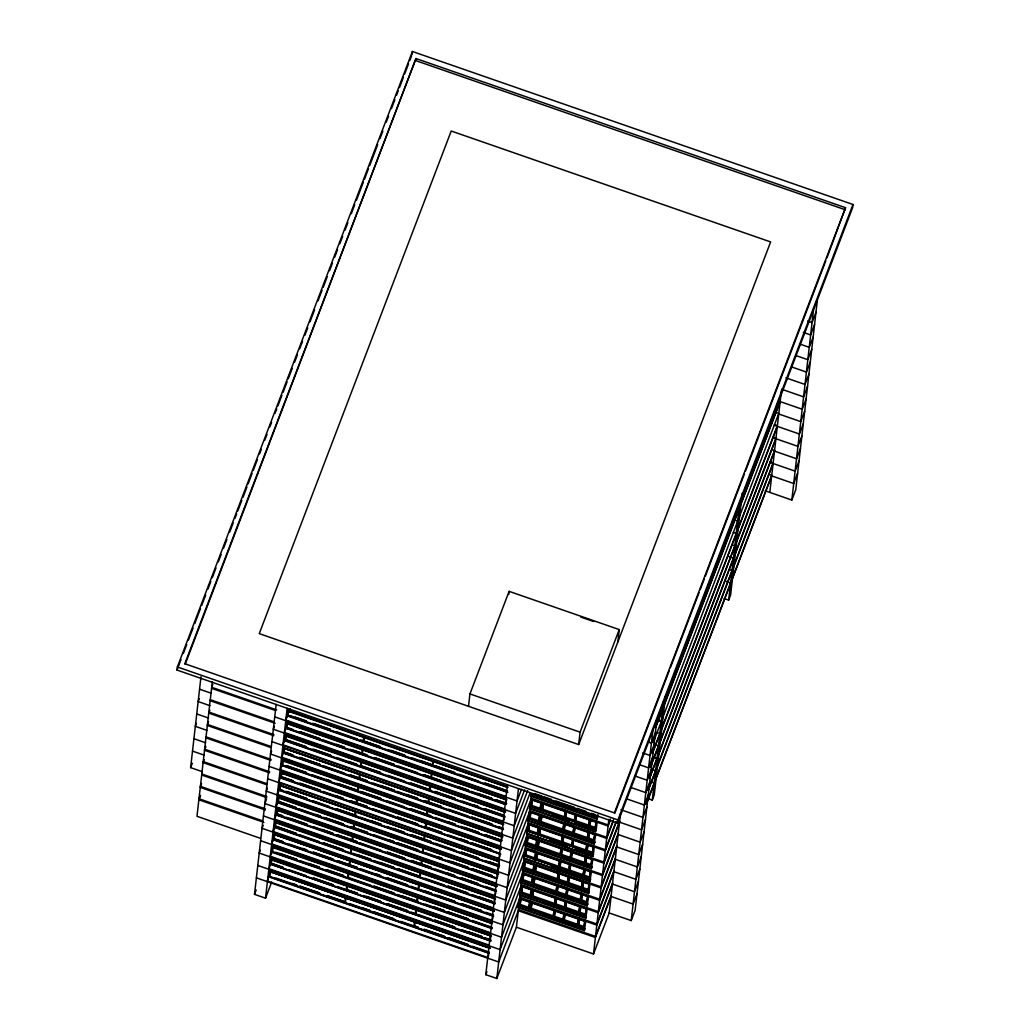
<?xml version="1.0" encoding="UTF-8"?>
<svg xmlns="http://www.w3.org/2000/svg" width="1030" height="1030" viewBox="0 0 1030 1030"><rect width="100%" height="100%" fill="white"/><g stroke="black" fill="none" stroke-linecap="round" stroke-linejoin="round"><path stroke-width="1.5" d="M177.006 670.054L177.366 666.951L412.412 51.5L852.995 204.494L852.634 207.584L617.588 823.034L177.006 670.054L181.023 659.535M202.382 771.702L190.627 767.62L200.979 676.8M212.334 681.615L196.988 816.301L260.487 838.343M271.675 882.066L265.521 898.186L254.5 894.362L276.143 704.469M265.521 898.186L287.151 708.292M488.799 954.81L487.757 957.54L267.465 881.049L269.873 871.432L490.151 947.922M270.491 864.144L490.731 941.059L270.491 864.144L271.276 859.046L490.048 935.008M490.576 932.781L270.285 856.278L272.693 846.66L491.465 922.635M493.035 917.653L491.992 920.395L271.701 843.905L274.109 834.274L494.387 910.778M493.396 908.009L273.117 831.519L275.512 821.901L494.284 897.864M495.855 892.894L494.812 895.624L274.521 819.133L276.928 809.516L497.207 886.006M496.215 883.238L275.937 806.748L278.332 797.13L498.623 873.62M278.911 790.255L499.202 866.758L497.632 870.852L277.34 794.362L279.555 785.259L498.52 860.707M501.443 848.849L281.151 772.358L280.327 777.882L500.606 854.372M500.451 846.094L280.173 769.59L282.568 759.973L502.859 836.463M502.743 823.562L283.778 748.102L283.147 753.11L503.438 829.601M504.327 818.58L503.271 821.322L282.993 744.832L285.387 735.201L505.679 811.704M505.576 798.791L286.803 722.828L285.967 728.339L504.739 804.301M506.103 796.55L285.812 720.06L288.207 710.442L506.979 786.405M269.731 876.466L270.195 872.346M271.148 864.08L271.611 859.96L490.795 936.064L490.332 940.197M272.551 851.707L273.027 847.574L492.211 923.691M273.967 839.321L274.431 835.188M275.37 826.936L275.847 822.803L495.031 898.92M276.787 814.55L277.25 810.417L496.447 886.534M278.19 802.164L278.667 798.044L497.851 874.148L497.542 876.903M279.606 789.778L280.083 785.658L499.267 861.762M281.023 777.393L281.486 773.273L500.67 849.377M282.426 765.02L282.902 760.887L502.086 837.004L501.61 841.124L281.872 764.827M283.842 752.634L284.306 748.501L503.503 824.618M285.246 740.248L285.722 736.115L504.906 812.232M286.662 727.862L287.138 723.73L506.322 799.847L505.846 803.979M288.078 715.477L288.542 711.357L507.726 787.461M270.079 874.586L270.401 871.831L489.585 947.935M274.16 838.806L274.469 836.051M277.134 812.657L277.456 809.915L496.64 886.019M281.37 775.513L281.679 772.758L500.876 848.875M285.761 736.978L284.898 739.54M412.064 54.59L412.412 51.5M185.168 664.299L415.966 58.543L845.527 207.7L826.936 257.822M344.908 902.576L345.372 898.443M346.312 890.19L346.788 886.058M347.728 877.805L348.192 873.672M349.131 865.419L349.608 861.299M350.548 853.033L351.024 848.913M351.964 840.647L352.427 836.527M353.367 828.275L353.844 824.142M354.784 815.889L355.247 811.756M356.187 803.503L356.663 799.37M357.603 791.117L358.067 786.984M359.019 778.732L359.483 774.612M360.423 766.346L360.899 762.226M361.839 753.96L362.303 749.84M363.242 741.587L363.719 737.454M345.449 902.769L345.926 898.636M346.865 890.384L347.342 886.251M348.282 877.998L348.745 873.865M349.685 865.612L350.161 861.479M351.101 853.226L351.565 849.106M352.505 840.841L352.981 836.721M353.921 828.455L354.384 824.335M355.337 816.082L355.801 811.949M356.74 803.696L357.217 799.563M358.157 791.31L358.62 787.178M359.56 778.925L360.036 774.792M360.976 766.539L361.44 762.419M362.38 754.153L362.856 750.033M363.796 741.767L364.272 737.647M413.88 926.524L414.549 921.889M415.296 914.138L415.953 909.503M416.699 901.752L417.369 897.117M418.116 889.379L418.785 884.731M419.519 876.994L420.189 872.346M420.935 864.608L421.605 859.96M422.352 852.222L423.008 847.587M423.755 839.836L424.424 835.201M425.171 827.451L425.841 822.816M426.575 815.065L427.244 810.43M427.991 802.692L428.66 798.044M429.407 790.306L430.064 785.658M430.81 777.92L431.48 773.273M432.227 765.535L432.896 760.887M414.433 926.717L415.103 922.082M415.837 914.331L416.506 909.696M417.253 901.945L417.923 897.31M418.669 889.559L419.326 884.925M420.073 877.187L420.742 872.539M421.489 864.801L422.158 860.153M422.892 852.415L423.562 847.767M424.309 840.029L424.978 835.382M425.725 827.644L426.381 823.009M427.128 815.258L427.798 810.623M428.544 802.872L429.214 798.237M429.948 790.499L430.617 785.851M431.364 778.114L432.034 773.466M432.78 765.728L433.437 761.08M468.521 706.31L469.938 693.924L509.116 591.349L619.249 629.588L617.846 641.973M508.756 594.439L509.116 591.349M585.787 921.271L584.306 930.644L518.219 907.7L518.811 906.155L516.403 927.206L496.821 978.5L485.8 974.676L507.442 784.783M494.555 903.04L494.876 900.297M499.112 863.14L498.79 865.895L279.053 789.585M496.821 978.5L518.451 788.62M518.219 907.7L520.214 893.77L519.622 895.315L585.71 918.258L587.19 908.885M519.622 895.315L521.631 881.397L521.038 882.929L587.126 905.885L588.606 896.499M521.038 882.929L523.034 869.011L522.455 870.543L588.542 893.499L590.023 884.113M522.455 870.543L524.45 856.625M523.858 858.157L589.945 881.114L523.858 858.157L525.854 844.24L525.274 845.784L591.362 868.728L592.842 859.342M525.274 845.784L527.27 831.854M526.678 833.399L592.765 856.342L526.678 833.399L528.686 819.468L528.094 821.013L594.181 843.956L595.662 834.583M528.094 821.013L530.09 807.082L529.51 808.627L595.585 831.571L596.254 829.42L530.167 806.464L531.506 794.709L530.913 796.242L597.001 819.198L597.941 814.511M529.51 808.627L530.167 806.464M530.913 796.242L531.57 794.091L597.658 817.035L597.001 819.198M520.021 905.512L520.755 899.113L529.562 902.177L528.841 908.576L520.021 905.512L521.141 898.083M521.438 893.126L522.159 886.727L530.978 889.791L530.244 896.19L521.438 893.126L522.558 885.697M522.841 880.74L523.575 874.341L532.381 877.406L531.66 883.804L522.841 880.74L523.961 873.324M524.257 868.354L524.991 861.956L533.798 865.02L533.064 871.419L524.257 868.354L525.236 862.213M525.673 855.969L526.394 849.57L535.214 852.634L534.48 859.033L525.673 855.969L526.639 849.827M527.077 843.596L527.811 837.197L536.617 840.248L535.896 846.647L527.077 843.596L528.055 837.442M528.493 831.21L529.214 824.811L538.033 827.863L537.3 834.261L528.493 831.21L529.459 825.069M529.896 818.824L530.63 812.425L539.437 815.49L538.716 821.889L529.896 818.824L530.875 812.683M531.313 806.439L532.047 800.04L540.853 803.104L540.119 809.503L531.313 806.439L532.291 800.297M528.841 908.576L529.961 901.147M530.244 896.19L530.926 892.598M532.201 881.5L532.626 877.663M533.064 871.419L534.042 865.277M535.896 846.647L536.862 840.506M537.3 834.261L538.136 829.408M538.716 821.889L539.681 815.734M540.119 809.503L541.098 803.349M530.707 902.138L529.304 910.906M532.124 889.753L530.707 898.521M533.54 877.38L532.124 886.135M534.943 864.994L533.54 873.749M536.36 852.608L534.943 861.363M537.763 840.223L536.36 848.99M539.179 827.837L537.763 836.605M540.596 815.451L539.179 824.219M541.999 803.065L540.596 811.833M531.042 909.336L531.763 902.937L584.641 921.296L583.907 927.695L531.042 909.336L532.008 903.194M532.446 896.95L533.18 890.551L586.044 908.911L585.323 915.309L532.446 896.95L533.424 890.808M533.862 884.564L534.583 878.165L587.461 896.525L586.727 902.924L533.862 884.564L534.84 878.423M535.265 872.178L535.999 865.779L588.864 884.139L588.143 890.538L535.265 872.178L536.244 866.037M536.682 859.805L537.415 853.407L590.28 871.753L589.546 878.152L536.682 859.805L537.66 853.651M538.098 847.42L538.819 841.021L591.696 859.381L590.963 865.779L538.098 847.42L539.063 841.265M539.501 835.034L540.621 827.605L539.501 835.034L592.379 853.394L592.765 852.364L587.255 850.458L587.988 844.059L586.868 851.475L587.255 850.458M540.917 822.648L541.638 816.249L594.516 834.609L593.782 841.008L540.917 822.648L541.896 816.507M542.321 810.262L543.055 803.864L595.919 822.223L595.198 828.622L542.321 810.262L543.299 804.121M558.028 873.44L557.294 879.839L557.694 878.809L535.664 871.161M559.445 861.054L558.711 867.453L559.831 860.024M560.848 848.668L560.127 855.067L560.809 851.475M562.264 836.283L561.53 842.682L561.929 841.652L539.9 834.004M563.668 823.897L562.947 830.296L564.067 822.867M565.084 811.511L564.35 817.91L564.749 816.893L542.72 809.232M553.458 915.953L554.192 909.554L553.071 916.983L553.458 915.953L531.428 908.306M554.874 903.58L555.595 897.182L554.475 904.598L554.874 903.58L532.845 895.92M556.277 891.195L557.011 884.796L555.891 892.212L556.277 891.195L534.248 883.547M557.977 876.247L558.415 872.41M562.071 840.377L562.65 835.253M565.187 813.043L565.47 810.494L561.067 808.962M555.286 909.941L554.166 917.37L555.144 911.228M556.702 897.555L555.582 904.984L556.561 898.842M557.385 891.568L558.106 885.169L556.985 892.598L557.385 891.568L566.191 894.632L566.925 888.233L565.805 895.662M559.522 872.796L558.402 880.212L559.38 874.071M560.938 860.411L559.818 867.827L560.938 860.411L565.341 861.943M562.341 848.025L561.221 855.441L562.2 849.299M563.024 842.038L563.758 835.639L562.638 843.068L563.024 842.038L571.843 845.102L571.444 846.119L572.564 838.703M565.161 823.253L564.041 830.682L565.161 823.253L572.513 825.803M566.577 810.867L565.457 818.296L566.436 812.155M578.667 744.548L770.633 241.934L451.217 131.016L259.251 633.63L578.667 744.548L580.083 732.163L619.249 629.588M564.105 913.005L562.985 920.421L563.951 914.28M564.788 907.018L565.509 900.619L564.389 908.048L564.788 907.018L555.968 903.954M568.328 875.848L567.208 883.277L568.045 878.41M569.307 867.312L569.745 863.462L568.624 870.891L569.011 869.861L560.204 866.809M570.427 857.475L571.161 851.089L570.041 858.505L570.427 857.475L561.62 854.424M571.843 845.102L572.126 842.54M573.388 831.429L573.98 826.317L572.86 833.733L573.247 832.716L564.44 829.652M575.384 813.932L574.264 821.361L575.242 815.206M564.813 914.408L564.08 920.807L565.058 914.666M566.217 902.023L565.496 908.421L566.461 902.28M567.633 889.637L566.899 896.036L567.878 889.894M569.049 877.264L568.315 883.663L569.294 877.509M570.453 864.878L569.719 871.277L570.697 865.123M573.272 840.107L572.551 846.506L573.517 840.364M576.092 815.335L575.371 821.734L576.349 815.593M572.255 851.462L571.135 858.891L572.114 852.75M575.075 826.704L573.955 834.12L574.933 827.978M578.422 917.975L577.302 925.404L578.268 919.249M579.105 911.988L579.826 905.589L578.706 913.018L579.105 911.988L565.882 907.404M580.663 898.327L581.242 893.203L580.122 900.632L580.508 899.602L567.298 895.019M582.658 880.817L581.525 888.246L582.504 882.105M583.328 874.843L584.062 868.445L582.941 875.861L583.328 874.843L570.118 870.247M584.744 862.458L585.478 856.059L584.358 863.475L584.744 862.458L571.534 857.861M586.16 850.072L586.881 843.673L585.761 851.089L586.16 850.072L572.938 845.476M587.718 836.412L588.297 831.287L587.177 838.716L587.564 837.686L574.354 833.09M588.98 825.3L589.701 818.902L588.581 826.33L588.98 825.3L575.757 820.717M580.534 907.005L579.813 913.391L580.791 907.25M583.366 882.234L582.632 888.633L583.611 882.491M579.517 918.361L578.397 925.777L579.375 919.635M582.336 893.589L581.216 901.018L582.195 894.864M585.169 868.818L584.049 876.247L585.014 870.105M586.572 856.432L585.452 863.861L586.431 857.72M589.392 831.674L588.272 839.09L589.25 832.948M590.808 819.288L589.688 826.704L590.666 820.562M592.379 853.394L593.499 845.965L593.061 849.802M583.907 927.695L585.027 920.266L584.641 921.296M585.323 915.309L586.443 907.881L586.044 908.911M586.727 902.924L587.564 898.057M588.967 885.671L589.263 883.122L588.864 884.139M589.546 878.152L590.666 870.736L590.28 871.753M590.963 865.779L591.787 860.913M593.782 841.008L594.761 834.867M595.198 828.622L596.319 821.193L595.919 822.223M584.306 930.644L584.963 928.494L518.875 905.537M585.71 918.258L586.366 916.108L520.292 893.152M587.126 905.885L587.782 903.722L521.695 880.779M588.542 893.499L589.199 891.336L523.111 868.393M591.362 868.728L592.018 866.565L525.931 843.622M594.181 843.956L594.838 841.806L528.751 818.85M595.585 831.571L529.575 808.009M589.945 881.114L591.426 871.728M593.357 854.81L594.246 846.956M597.078 822.198L596.177 830.038L575.152 822.738M516.403 927.206L593.512 953.986L608.846 819.314M617.588 823.034L617.936 819.944L852.995 204.494M593.512 953.986L609.181 912.953L620.446 814.009M609.181 912.953L631.21 920.601L652.84 730.721M656.754 720.459L635.124 910.353L631.21 920.601M647.716 798.546L652.273 800.117L663.526 701.34M665.483 696.203L654.23 794.993L652.273 800.117M724.103 598.52L728.661 600.104L739.759 502.782M742.218 493.241L730.618 594.967L728.661 600.104M769.796 492.392L781.397 390.666M765.239 490.808L791.825 500.052L813.468 310.159M817.382 299.897L795.752 489.791L791.825 500.052M183.314 653.535L186.752 644.523M188.477 640.029L193.061 628.017M194.786 623.51L200.515 608.498M201.661 605.498L205.678 594.992M207.97 588.993L210.828 581.486M212.27 577.727L215.991 567.968M218.283 561.968L221.154 554.462M223.446 548.462L226.883 539.45M229.754 531.944L233.192 522.944M234.917 518.438L236.63 513.931M237.776 510.932L241.793 500.426M242.938 497.426L246.955 486.907M248.101 483.907L252.105 473.401M253.264 470.401L257.268 459.895M259.56 453.895L261.285 449.389M264.723 440.377L267.015 434.377M269.886 426.871L271.598 422.364M275.049 413.365L276.761 408.859M277.907 405.859L281.924 395.34M283.07 392.34L287.087 381.834M288.233 378.834L292.237 368.328M294.541 362.315L297.4 354.822M299.691 348.81L302.562 341.303M304.854 335.304L307.725 327.798M310.017 321.798L314.601 309.785M318.038 300.773L322.055 290.267M323.201 287.267L327.218 276.761M329.51 270.748L332.381 263.255M334.673 257.243L337.531 249.736M339.823 243.737L342.694 236.231M344.986 230.231L347.857 222.725M351.294 213.712L354.732 204.713M356.457 200.206L363.333 182.194M364.478 179.181L368.495 168.675M369.641 165.676L377.662 144.663M379.954 138.664L382.825 131.158M386.263 122.145L388.555 116.145M391.426 108.639L394.863 99.627M396.589 95.121L398.301 90.627M399.447 87.614L403.464 77.108M404.61 74.109L408.627 63.602M409.773 60.603L411.498 56.096M415.966 58.543L184.821 663.732L614.382 812.902L845.527 207.7M199.279 698.636L198.159 701.572L209.901 705.653M196.46 723.408L195.34 726.343L207.082 730.412M212.811 684.371L211.691 687.293L276.697 709.876M209.863 710.172L208.742 713.095L273.748 735.665M190.627 767.62L192.314 763.217M208.575 721.515L207.455 724.451L270.954 746.492M205.755 746.287L204.635 749.222L269.641 771.792M205.64 747.317L204.519 750.252L269.525 772.822M204.223 759.702L203.103 762.638L266.603 784.68M201.52 783.444L200.399 786.366L265.405 808.936M201.404 784.474L200.284 787.396L265.289 809.979M200.103 795.817L198.983 798.752L262.483 820.794M200.554 795.392L198.867 799.782L263.873 822.352M274.431 726.305L273.311 729.24L515.631 813.378L524.579 789.933M271.611 751.076L270.491 754.012L512.811 838.15L530.154 792.727M288.207 710.442L506.786 786.92M288.915 711.936L290.061 708.949M286.855 717.743L287.975 714.82M289.095 711.885L290.215 708.962M286.803 722.828L506.889 799.834M288.812 721.335L284.396 732.446L504.687 808.936M285.387 735.201L505.485 812.219M284.95 739.695L287.228 733.721M284.035 742.514L286.842 735.188M267.375 788.22L266.255 791.156L508.575 875.307L528.158 824.013L605.267 850.78L616.455 821.476M281.512 757.835L283.752 751.964M266.525 799.151L264.852 803.542L507.159 887.68L526.755 836.399L603.85 863.166L619.519 822.146L641.548 829.794L645.475 819.532M282.568 759.973L502.666 836.978M280.662 768.753L282.889 762.882M281.151 772.358L501.25 849.364M283.005 770.865L278.757 781.976L499.048 858.479L500.091 855.737M263.152 825.378L262.032 828.313L504.34 912.451L523.935 861.17L601.031 887.937L616.7 846.905L638.729 854.552L642.643 844.304M279.297 789.238L281.589 783.251M277.276 794.98L279.516 789.122M278.332 797.13L498.43 874.135M277.946 801.211L296.434 807.919M276.426 805.898L278.667 800.04M260.32 850.149L259.2 853.072L501.52 937.223L521.116 885.929L598.211 912.709L613.88 871.676L635.909 879.324L639.823 869.063M276.928 809.516L497.014 886.521M277.057 812.503L278.77 808.022M275.577 816.816L277.804 810.958M275.512 821.901L495.61 898.907M275.113 825.97L296.614 833.733M273.607 830.669L275.28 826.266M274.109 834.274L494.194 911.28M272.744 841.587L274.431 837.197M254.5 894.362L256.187 889.959M272.693 846.66L491.259 923.138M273.388 848.166L274.534 845.167M271.341 853.973L272.461 851.038M271.276 859.046L491.374 936.051M270.89 863.127L283.366 867.749M271.611 861.956L268.882 868.663L489.16 945.167M269.873 871.432L489.958 948.437M270.002 874.431L271.714 869.938M521.515 789.276L517.047 800.992L274.727 716.854M527.656 790.602L514.215 825.764L271.907 741.626M541.999 799.447L542.591 797.915M485.8 974.676L486.92 971.741M534.48 859.033L534.866 858.003L526.06 854.952M531.66 883.804L532.047 882.774L523.24 879.723M565.766 805.524L566.152 804.507L555.878 800.928M566.861 805.911L567.26 804.881L574.598 807.43M576.774 809.348L577.173 808.331L585.98 811.383M591.104 814.331L591.49 813.301L595.623 814.73M594.516 834.609L594.902 833.579M592.765 856.342L593.422 854.179L527.347 831.236M610.442 819.12L608.202 824.991L531.107 798.211M610.327 820.15L608.086 826.021L530.991 799.241L511.395 850.535L269.088 766.384M614.73 813.455L669.217 670.8M670.363 667.788L699.035 592.714M700.181 589.701L704.198 579.195M705.344 576.195L744.342 474.07M745.488 471.071L825.79 260.822M590.023 880.496L590.602 878.951L524.515 856.007M613.507 819.79L606.799 837.364L529.69 810.597M613.391 820.82L606.67 838.407L529.575 811.627L509.992 862.921L267.671 778.77M588.143 890.538L588.529 889.521L583.019 887.603M616.017 821.914L605.383 849.75L528.287 822.983M619.648 821.103L603.966 862.136L526.871 835.369M655.878 726.523L662.689 708.692M664.646 703.554L739.077 508.666M741.046 503.541L780.212 400.966M655.801 727.141L780.148 401.584L802.177 409.232L806.091 398.971M655.35 732.845L651.423 743.106L648.488 742.076M815.966 312.283L812.052 322.545L807.649 321.012M618.232 833.489L602.563 874.522L525.455 847.754M653.265 742.501L778.809 413.352L774.406 411.82M653.934 745.231L650.02 755.479L642.681 752.93M814.563 324.669L810.636 334.93L803.297 332.381M616.816 845.875L601.147 886.907L524.051 860.127M652.492 752.775L659.87 733.45L656.934 732.433M661.827 728.326L736.257 533.437L733.321 532.42M738.214 528.3L777.393 425.725L774.457 424.708M652.415 753.406L777.328 426.343M652.531 757.617L648.604 767.865L639.797 764.814M813.146 337.055L809.232 347.316L800.413 344.252M615.412 858.26L599.743 899.293L522.635 872.513M650.509 766.655L658.453 745.836L654.05 744.304M660.41 740.712L734.854 545.823L731.918 544.793M736.811 540.686L775.989 438.111L773.054 437.093M650.432 767.273L775.912 438.728M651.115 770.002L647.201 780.251L635.446 776.169M811.743 349.44L807.816 359.689L796.074 355.62M613.996 870.646L598.327 911.679L521.231 884.899M649.66 777.547L657.05 758.222L654.102 757.205M659.007 753.097L733.437 558.196L729.034 556.676M735.394 553.071L774.573 450.496L771.637 449.479M649.595 778.165L774.509 451.114L796.538 458.762L800.452 448.514M649.698 782.375L645.784 792.637L631.094 787.538M810.327 361.826L806.413 372.075L791.722 366.976M612.593 883.032L596.911 924.052L519.815 897.284M648.256 789.933L655.634 770.607L652.698 769.59M657.591 765.483L732.034 570.581L729.086 569.564M733.991 565.457L773.157 462.882L770.221 461.865M648.179 790.551L773.092 463.5M648.295 794.761L644.381 805.022L626.755 798.907M808.911 374.199L804.997 384.46L785.903 377.83M611.176 895.418L595.507 936.437L518.399 909.67M646.274 803.799L654.217 782.993L649.814 781.461M656.187 777.869L730.618 582.967L726.214 581.435M732.575 577.843L771.753 475.268L768.818 474.251M646.209 804.417L771.676 475.886L793.705 483.534L797.632 473.272M646.879 807.147L642.965 817.408L620.936 809.76M807.507 386.585L803.593 396.846L781.564 389.198M644.059 831.918L640.145 842.18L618.116 834.519L602.447 875.552L525.339 848.784L505.756 900.066L263.435 815.927M804.688 411.356L800.761 421.618L778.732 413.97M803.271 423.742L799.357 434.003L774.29 425.3M641.239 856.69L637.325 866.938L615.296 859.29L599.615 900.323L522.519 873.543L502.936 924.837L260.616 840.699M801.855 436.128L797.941 446.376L772.873 437.673M638.42 881.448L634.493 891.71L612.464 884.062L596.795 925.095L519.699 898.315L500.117 949.609L257.796 865.458M799.035 460.886L795.121 471.148L770.054 462.444M637.004 893.834L633.09 904.095L611.06 896.448L595.392 937.467L518.283 910.7L498.7 961.994L256.38 877.843M415.734 60.603L845.295 209.772M733.27 519.519L737.673 521.051M580.778 617.06L593.525 621.489M658.337 720.047L661.273 721.077M658.17 720.64L661.208 721.695M469.938 693.924L580.083 732.163M653.934 757.784L656.973 758.84M177.366 666.951L617.936 819.944M534.583 793.538L541.922 796.087L541.535 797.117L532.716 794.053M551.475 799.409L544.123 796.86L543.737 797.877L596.602 816.236M554.037 802.525L576.568 810.353M585.568 813.481L596.087 817.125M288.735 710.842L507.932 786.946M530.991 795.624L597.078 818.567M295.417 717.15L306.052 720.846M313.648 723.485L330.36 729.292M360.745 739.836L380.495 746.699M391.13 750.394L404.803 755.144M419.983 760.41L430.617 764.106M435.175 765.689L454.925 772.552M485.31 783.096L505.06 789.958M211.575 688.323L275.062 710.378M289.778 715.49L306.309 721.232M312.322 723.317L330.373 729.588M336.385 731.673L357.423 738.986M363.448 741.072L380.353 746.943M387.795 749.531L404.159 755.209M411.588 757.784L430.926 764.505M434.493 765.741L454.256 772.603M458.814 774.187L478.577 781.049M484.654 783.161L507.455 791.079M368.289 742.888L378.924 746.583M448.81 770.852L453.367 772.436M492.868 786.148L500.464 788.787M287.524 715.284L507.262 791.594M287.422 715.541L507.713 792.031M287.383 715.953L507.661 792.456M199.562 689.186L211.317 693.267M531.699 805.409L540.518 808.473M565.843 817.266L574.663 820.331M590.074 825.687L595.585 827.592M552.621 814.91L569.139 820.653M287.331 723.227L506.515 799.332M210.275 699.679L273.774 721.734M300.078 731.648L319.828 738.51M336.54 744.317L344.136 746.943M353.251 750.11L366.925 754.861M374.521 757.501L394.271 764.363M424.656 774.908L441.368 780.714M458.08 786.508L468.714 790.203M477.83 793.37L491.503 798.121M496.061 799.705L506.696 803.4M210.159 700.709L275.165 723.292M288.361 727.875L292.868 729.433M300.387 732.047L319.931 738.832M322.944 739.875L343.994 747.188M350.007 749.274L360.526 752.93M362.032 753.458L367.041 755.196M374.482 757.771L393.821 764.492M398.288 766.037L417.626 772.758M423.575 774.817L440.685 780.766M448.282 783.405L468.045 790.268M471.083 791.323L492.366 798.714M495.404 799.769L506.039 803.464M286.108 727.669L506.4 804.16M286.018 727.927L506.297 804.417M530.296 817.794L539.102 820.858M541.304 821.618L563.333 829.266M588.671 838.072L594.181 839.978M551.205 827.296L594.774 842.424M285.915 735.6L505.099 811.717M528.158 820.395L594.246 843.338M208.871 712.065L273.877 734.635M531.081 824.296L538.42 826.845M284.988 739.283L306.258 746.673M313.854 749.312L330.566 755.106M348.797 761.44L356.393 764.08M360.951 765.663L380.701 772.526M411.086 783.07L430.836 789.933M435.394 791.516L455.144 798.366M473.375 804.7L477.933 806.284M485.529 808.923L502.241 814.73M286.945 740.261L306.489 747.046M312.515 749.132L330.553 755.389M336.565 757.488L357.616 764.788M360.616 765.831L380.508 772.745M387.95 775.32L404.314 781.01M410.262 783.07L430.154 789.984M434.712 791.568L454.475 798.43M462.071 801.07L478.796 806.876M484.873 808.988L504.636 815.85M297.103 743.918L304.7 746.557M371.547 769.771L379.143 772.41M421.682 787.178L429.278 789.817M493.087 811.975L503.722 815.67M540.235 828.635L593.1 846.995M284.705 740.055L504.443 816.352M284.602 740.312L504.893 816.803M284.55 740.725L504.842 817.215M196.743 713.957L208.498 718.039M528.879 830.18L537.699 833.244M549.801 839.682L567.826 845.939M575.332 848.54L591.851 854.282M284.512 747.986L503.696 824.103M283.778 748.102L502.55 824.077M285.104 752.196L292.7 754.836M300.297 757.475L320.047 764.324M350.432 774.882L367.144 780.689M380.817 785.427L394.49 790.177M406.644 794.4L417.279 798.096M424.875 800.735L441.587 806.529M471.972 817.086L491.722 823.949M207.339 725.481L270.826 747.523M285.542 752.634L293.061 755.248M299.073 757.333L320.124 764.646M323.124 765.689L344.175 773.002M350.187 775.088L357.706 777.702M359.213 778.217L367.195 780.998M373.143 783.058L393.975 790.293M396.949 791.323L417.768 798.559M423.729 800.619L428.738 802.37M430.257 802.898L440.904 806.593M448.501 809.232L468.264 816.082M471.302 817.138L492.585 824.528M498.662 826.639L503.219 828.223M354.938 776.878L365.573 780.573M479.517 820.138L490.151 823.833M283.289 752.441L503.026 828.738M283.186 752.698L503.477 829.189M281.576 757.205L501.868 833.708M527.476 842.566L536.282 845.63M538.484 846.39L560.513 854.037M585.851 862.831L591.349 864.749M548.385 852.067L554.398 854.153M561.904 856.754L591.941 867.183M283.096 760.372L502.28 836.489M525.339 845.154L591.426 868.11M206.039 736.836L271.045 759.406M531.197 850.085L535.6 851.604M286.726 765.638L306.476 772.5M326.227 779.35L330.785 780.933M339.9 784.1L356.612 789.907M361.17 791.491L380.92 798.34M411.305 808.898L431.055 815.747M447.767 821.554L455.363 824.193M464.478 827.36L478.152 832.111M485.748 834.751L499.421 839.489M205.923 737.866L270.929 760.436M285.632 765.548L306.683 772.861M312.695 774.946L330.733 781.204M336.746 783.289L356.29 790.087M359.831 791.31L380.662 798.546M386.611 800.606L404.468 806.812M410.416 808.872L429.484 815.644M434.93 817.382L454.694 824.245M460.771 826.356L479.014 832.691M485.091 834.802L501.816 840.609M281.782 765.084L500.554 841.047M281.731 765.496L500.503 841.458M193.923 738.716L205.678 742.797M537.068 858.775L559.097 866.423M584.435 875.217L589.945 877.135M551.488 866.011L590.538 879.568M282.284 776.968L292.919 780.663M300.515 783.289L320.266 790.152M335.458 795.43L343.054 798.07M350.651 800.709L367.362 806.503M397.747 817.06L417.498 823.91M425.094 826.549L441.806 832.356M460.024 838.69L467.62 841.33M472.178 842.913L491.928 849.763M281.216 776.89L293.241 781.062M299.254 783.148L320.304 790.461M323.317 791.504L342.861 798.289M350.367 800.902L354.887 802.46M356.393 802.988L367.35 806.799M373.298 808.859L394.13 816.095M397.104 817.125L417.923 824.361M427.437 827.657L441.11 832.407M448.719 835.047L468.483 841.909M471.521 842.965L491.284 849.827M283.752 777.908L291.348 780.547M358.195 803.76L365.792 806.387M408.331 821.168L415.927 823.807M479.735 845.965L490.37 849.647M280.469 777.212L500.207 853.51M280.366 777.457L500.657 853.96M192.507 751.102L204.262 755.183M524.643 867.337L533.463 870.389M558.788 879.195L567.607 882.247M568.702 882.633L581.924 887.216M547.072 877.354L587.628 891.439M280.276 785.143L499.46 861.247M279.555 785.259L498.314 861.222M522.519 869.925L588.606 892.881M203.219 761.595L266.719 783.65M561.054 886.199L565.457 887.718M286.945 791.465L306.695 798.314M337.08 808.872L356.831 815.721M370.504 820.472L381.139 824.167M393.293 828.39L403.927 832.086M411.524 834.712L431.274 841.574M461.659 852.132L478.371 857.926M489.005 861.621L499.64 865.316M279.259 789.083L282.812 790.319M285.812 791.362L306.863 798.662M312.875 800.761L329.42 806.503M336.939 809.104L353.47 814.846M359.985 817.112L380.817 824.348M386.765 826.408L404.61 832.613M410.571 834.673L424.502 839.514M426.021 840.042L430.579 841.626M435.149 843.21L454.912 850.072M460.989 852.183L477.714 857.99M485.31 860.629L498.984 865.38M341.587 810.867L355.26 815.606M466.165 854.128L476.8 857.81M278.963 789.843L499.241 866.346M581.615 899.988L587.126 901.894M551.668 891.826L587.718 904.34M278.86 797.529L498.044 873.633M521.116 882.311L587.19 905.254M201.816 773.981L266.822 796.563M524.025 886.212L528.429 887.744M279.465 801.726L296.177 807.533M315.914 814.395L320.472 815.979M326.549 818.09L343.26 823.884M350.857 826.524L367.568 832.33M388.838 839.72L393.396 841.304M397.953 842.875L417.704 849.737M437.454 856.6L442.012 858.183M451.127 861.35L467.839 867.144M472.397 868.728L492.147 875.59M201.687 775.011L266.693 797.593M299.447 808.962L320.485 816.275M323.497 817.318L343.042 824.103M355.608 828.468L367.504 832.601M373.452 834.661L394.284 841.896M397.258 842.926L418.077 850.162M424.618 852.428L441.329 858.235M447.419 860.346L468.702 867.736M471.74 868.792L491.503 875.655M277.649 801.971L497.387 878.281M277.546 802.228L496.318 878.204M277.495 802.64L496.267 878.616M521.824 892.096L530.643 895.16M580.199 912.374L585.71 914.28M544.252 902.125L584.795 916.198M519.699 894.697L585.787 917.64M278.049 814.112L282.606 815.696M290.203 818.335L306.914 824.142M322.107 829.42L332.742 833.103M337.299 834.686L357.05 841.549M387.435 852.106L404.146 857.9M411.743 860.539L431.493 867.402M446.685 872.68L454.281 875.307M461.878 877.946L478.59 883.753M276.98 814.035L282.993 816.121M286.005 817.163L307.056 824.476M313.069 826.562L332.613 833.347M337.119 834.918L350.651 839.617M352.157 840.145L357.165 841.883M360.14 842.913L380.971 850.149M386.92 852.209L404.764 858.415M410.725 860.475L421.682 864.286M423.201 864.814L430.798 867.453M435.368 869.037L455.118 875.899M461.208 878.011L477.92 883.817M485.529 886.457L496.164 890.152M276.478 813.996L281.036 815.58M347.882 838.793L355.479 841.433M398.018 856.2L402.576 857.784M469.423 880.998L477.019 883.637M276.233 814.357L495.971 890.667M276.143 814.614L496.421 891.105M276.091 815.026L496.383 891.517M520.42 904.482L529.227 907.546M554.565 916.34L563.371 919.404M564.479 919.777L577.688 924.374M578.796 924.76L584.293 926.665M542.836 914.498L583.392 928.584M276.04 822.288L495.224 898.405M518.283 907.082L584.37 930.026M276.632 826.498L296.382 833.36M323.729 842.849L343.479 849.711M357.152 854.462L370.826 859.213M379.941 862.367L393.615 867.118M398.172 868.702L417.923 875.564M448.308 886.109L468.058 892.971M478.693 896.667L492.366 901.417M299.627 834.776L319.171 841.562M323.678 843.132L343.222 849.917M352.788 853.226L370.633 859.432M373.607 860.462L394.439 867.698M397.413 868.728L418.231 875.964M424.836 878.255L444.6 885.118M447.638 886.173L467.388 893.036M471.959 894.619L491.722 901.482M331.287 845.9L341.921 849.596M455.852 889.16L466.487 892.856M274.83 826.742L495.108 903.233M274.727 827L495.018 903.49M274.675 827.412L494.967 903.902M274.624 834.673L493.821 910.79M282.825 841.523L273.607 838.613L283.186 841.935M302.575 848.385L307.133 849.969M313.21 852.067L332.96 858.93M337.518 860.514L357.268 867.376M375.499 873.698L380.057 875.281M387.653 877.921L407.404 884.783M424.115 890.59L431.712 893.216M437.789 895.327L454.5 901.134M462.097 903.774L481.834 910.636M289.198 844.021L305.73 849.763M313.249 852.376L332.793 859.162M337.299 860.732L347.831 864.389M349.337 864.904L357.32 867.685M360.294 868.715L381.126 875.951M387.074 878.011L407.893 885.246M410.867 886.276L418.862 889.057M420.382 889.585L431.016 893.28M434.068 894.336L455.337 901.714M461.427 903.825L481.19 910.687M485.748 912.271L493.344 914.91M273.414 839.128L493.151 915.425M273.311 839.386L493.602 915.876M273.272 839.798L493.55 916.288M273.22 847.059L492.404 923.176M279.89 853.381L296.601 859.187M308.755 863.398L319.39 867.093M326.986 869.732L343.698 875.539M374.083 886.083L393.833 892.946M401.43 895.585L418.141 901.379M433.334 906.658L443.969 910.353M448.526 911.936L468.277 918.799M275.757 852.235L296.807 859.548M299.807 860.591L319.351 867.376M326.87 869.977L343.415 875.732M349.955 877.998L370.787 885.233M373.761 886.264L394.58 893.499M397.567 894.529L417.446 901.43M425.055 904.07L444.806 910.932M447.857 911.988L467.607 918.85M472.178 920.434L491.941 927.296M337.57 873.839L342.127 875.423M384.666 890.19L392.263 892.83M459.11 916.043L466.706 918.683M271.997 851.514L491.735 927.811M271.907 851.771L492.185 928.262M271.856 852.183L492.147 928.674M271.804 859.445L490.988 935.562M272.409 863.655L283.044 867.35M313.429 877.895L333.179 884.757M346.84 889.508L357.474 893.19M366.59 896.358L380.263 901.108M387.859 903.748L407.61 910.61M434.956 920.099L454.706 926.961M468.38 931.699L482.053 936.45M289.379 869.835L305.923 875.577M313.429 878.191L332.973 884.976M337.492 886.547L347.059 889.869M348.552 890.384L357.474 893.486M363.423 895.546L381.28 901.752M387.228 903.812L408.047 911.048M411.022 912.078L415.489 913.623M417.562 914.344L431.235 919.095M434.274 920.15L454.037 927.013M461.646 929.652L481.409 936.515M484.448 937.57L490.525 939.682M317.935 879.89L331.609 884.641M442.514 923.15L453.149 926.846M270.594 863.9L490.872 940.39M292.263 883.418L296.82 885.002M299.859 886.058L319.609 892.92M327.205 895.559L343.917 901.353M362.148 907.688L369.744 910.327M374.302 911.911L394.052 918.773M413.803 925.622L418.36 927.206M424.437 929.317L444.188 936.18M448.745 937.764L468.496 944.613M275.937 878.049L295.481 884.834M300 886.392L319.545 893.19M327.064 895.791L343.595 901.533M350.11 903.799L370.942 911.035M373.916 912.065L393.254 918.786M400.683 921.361L414.627 926.202M423.742 929.369L445.024 936.759M448.076 937.815L467.826 944.677M472.397 946.261L489.108 952.068M269.178 876.273L488.915 952.583M269.088 876.53L489.366 953.033M269.036 876.942L489.327 953.445"/></g></svg>
